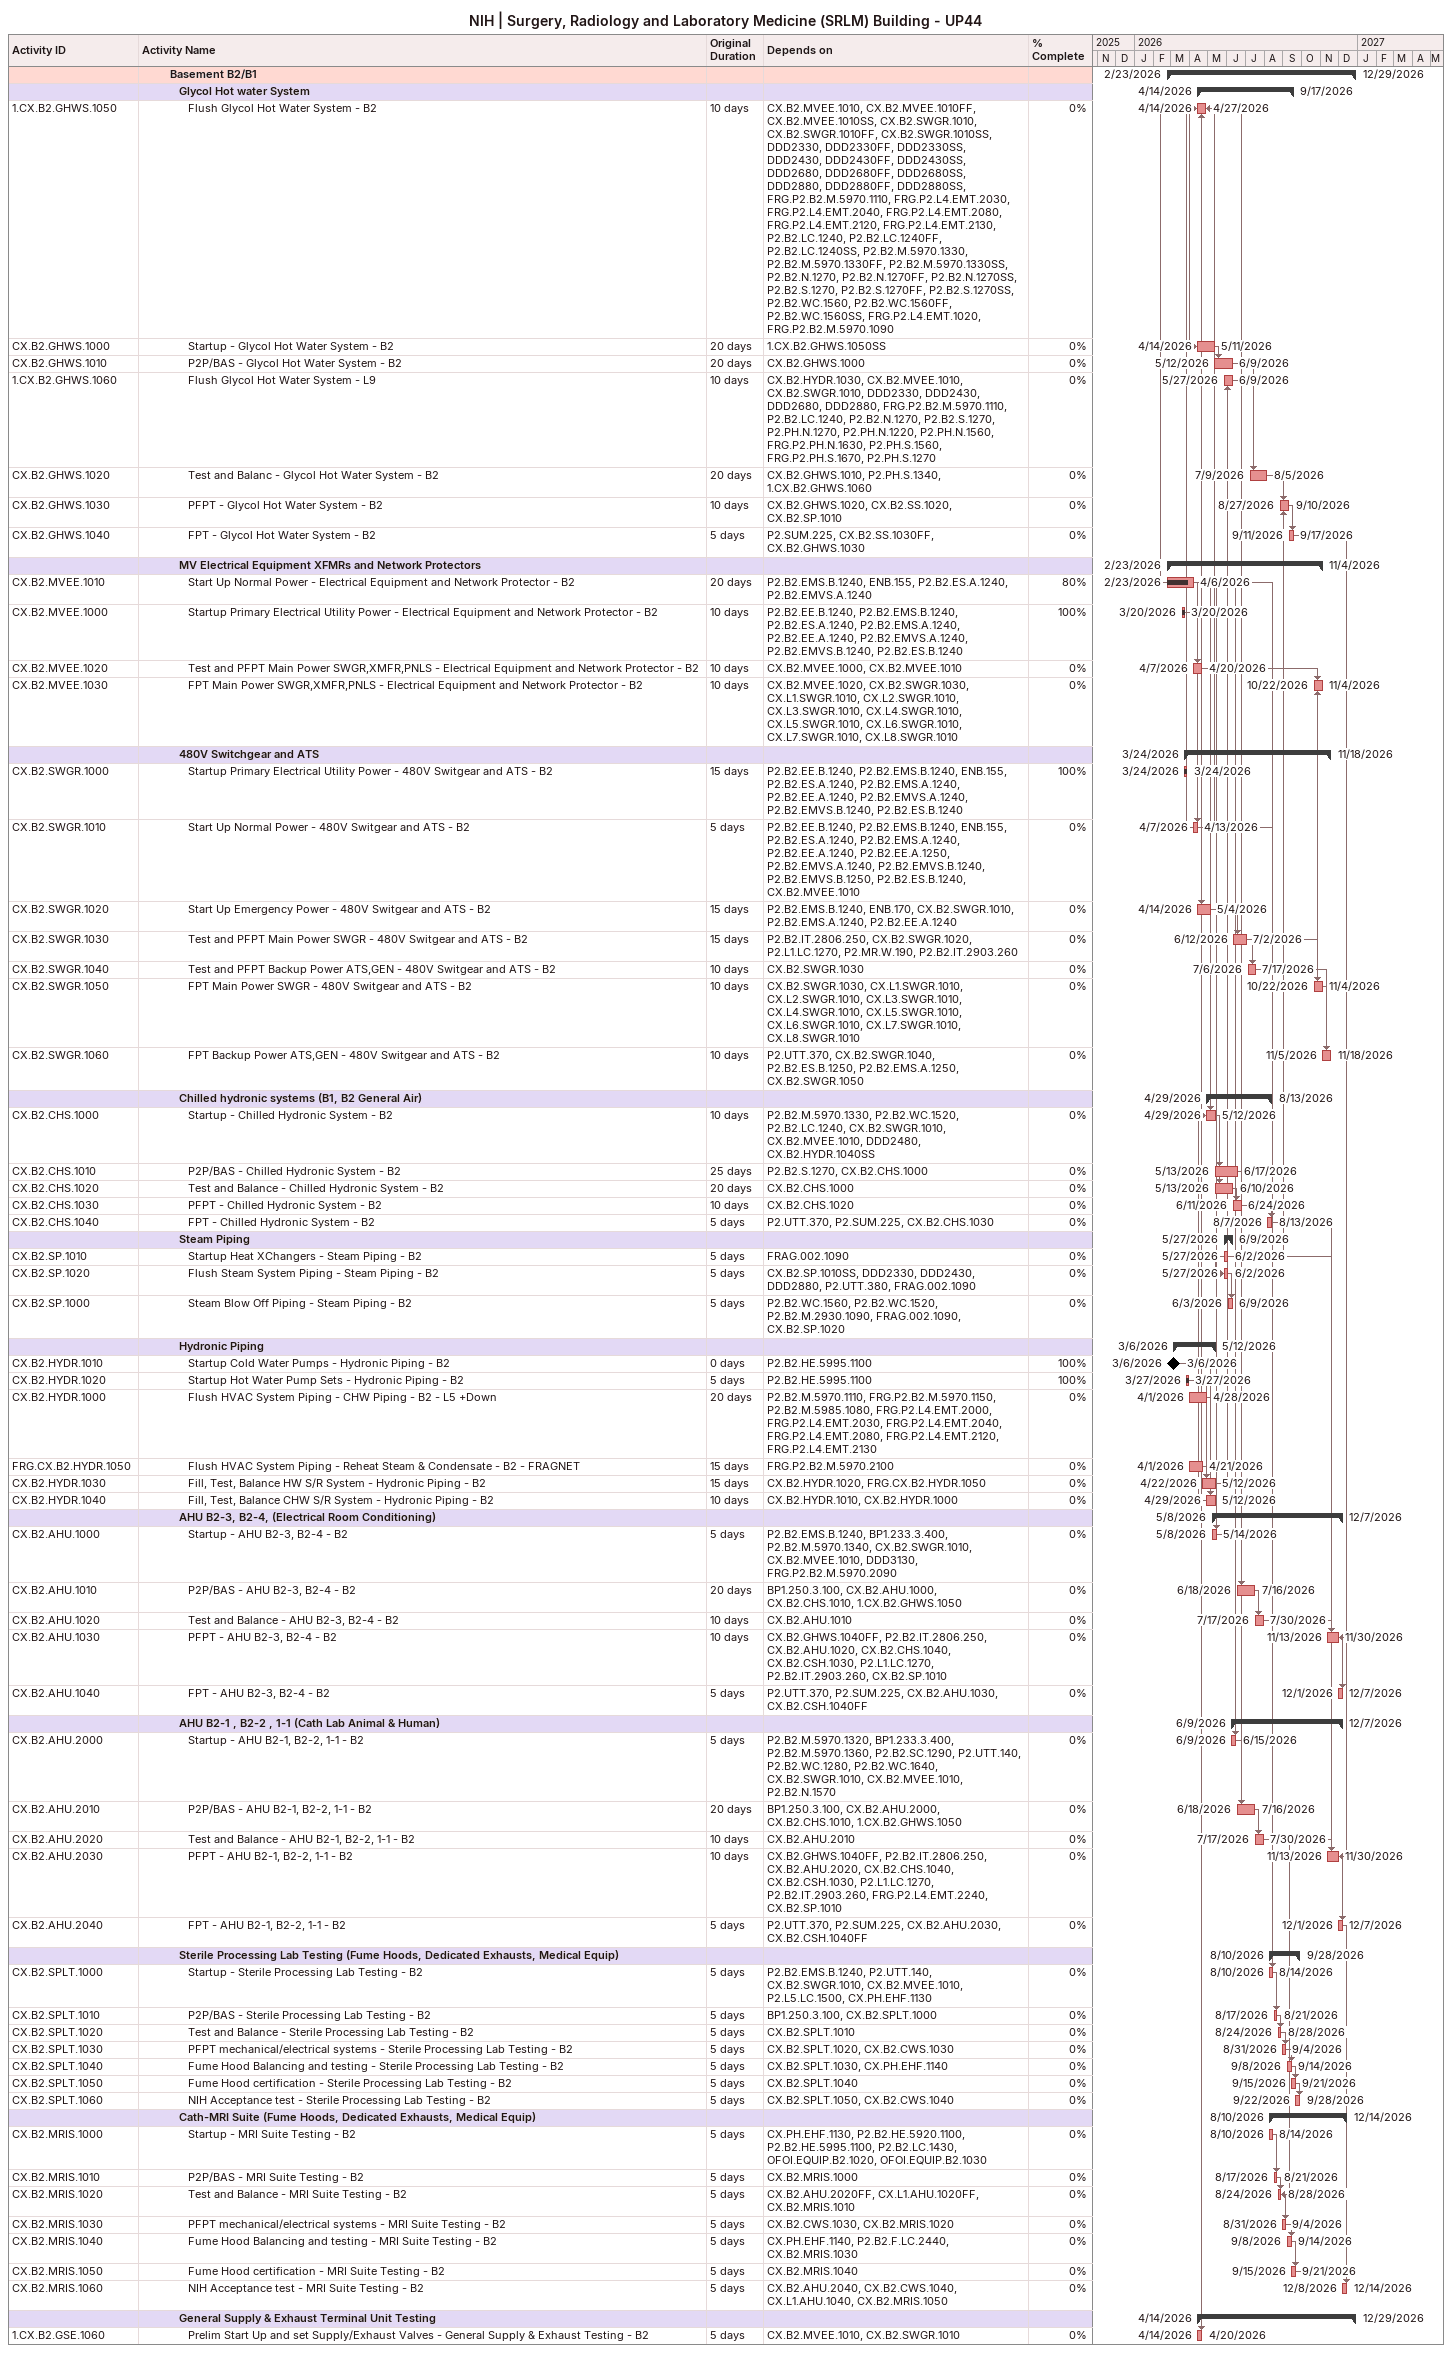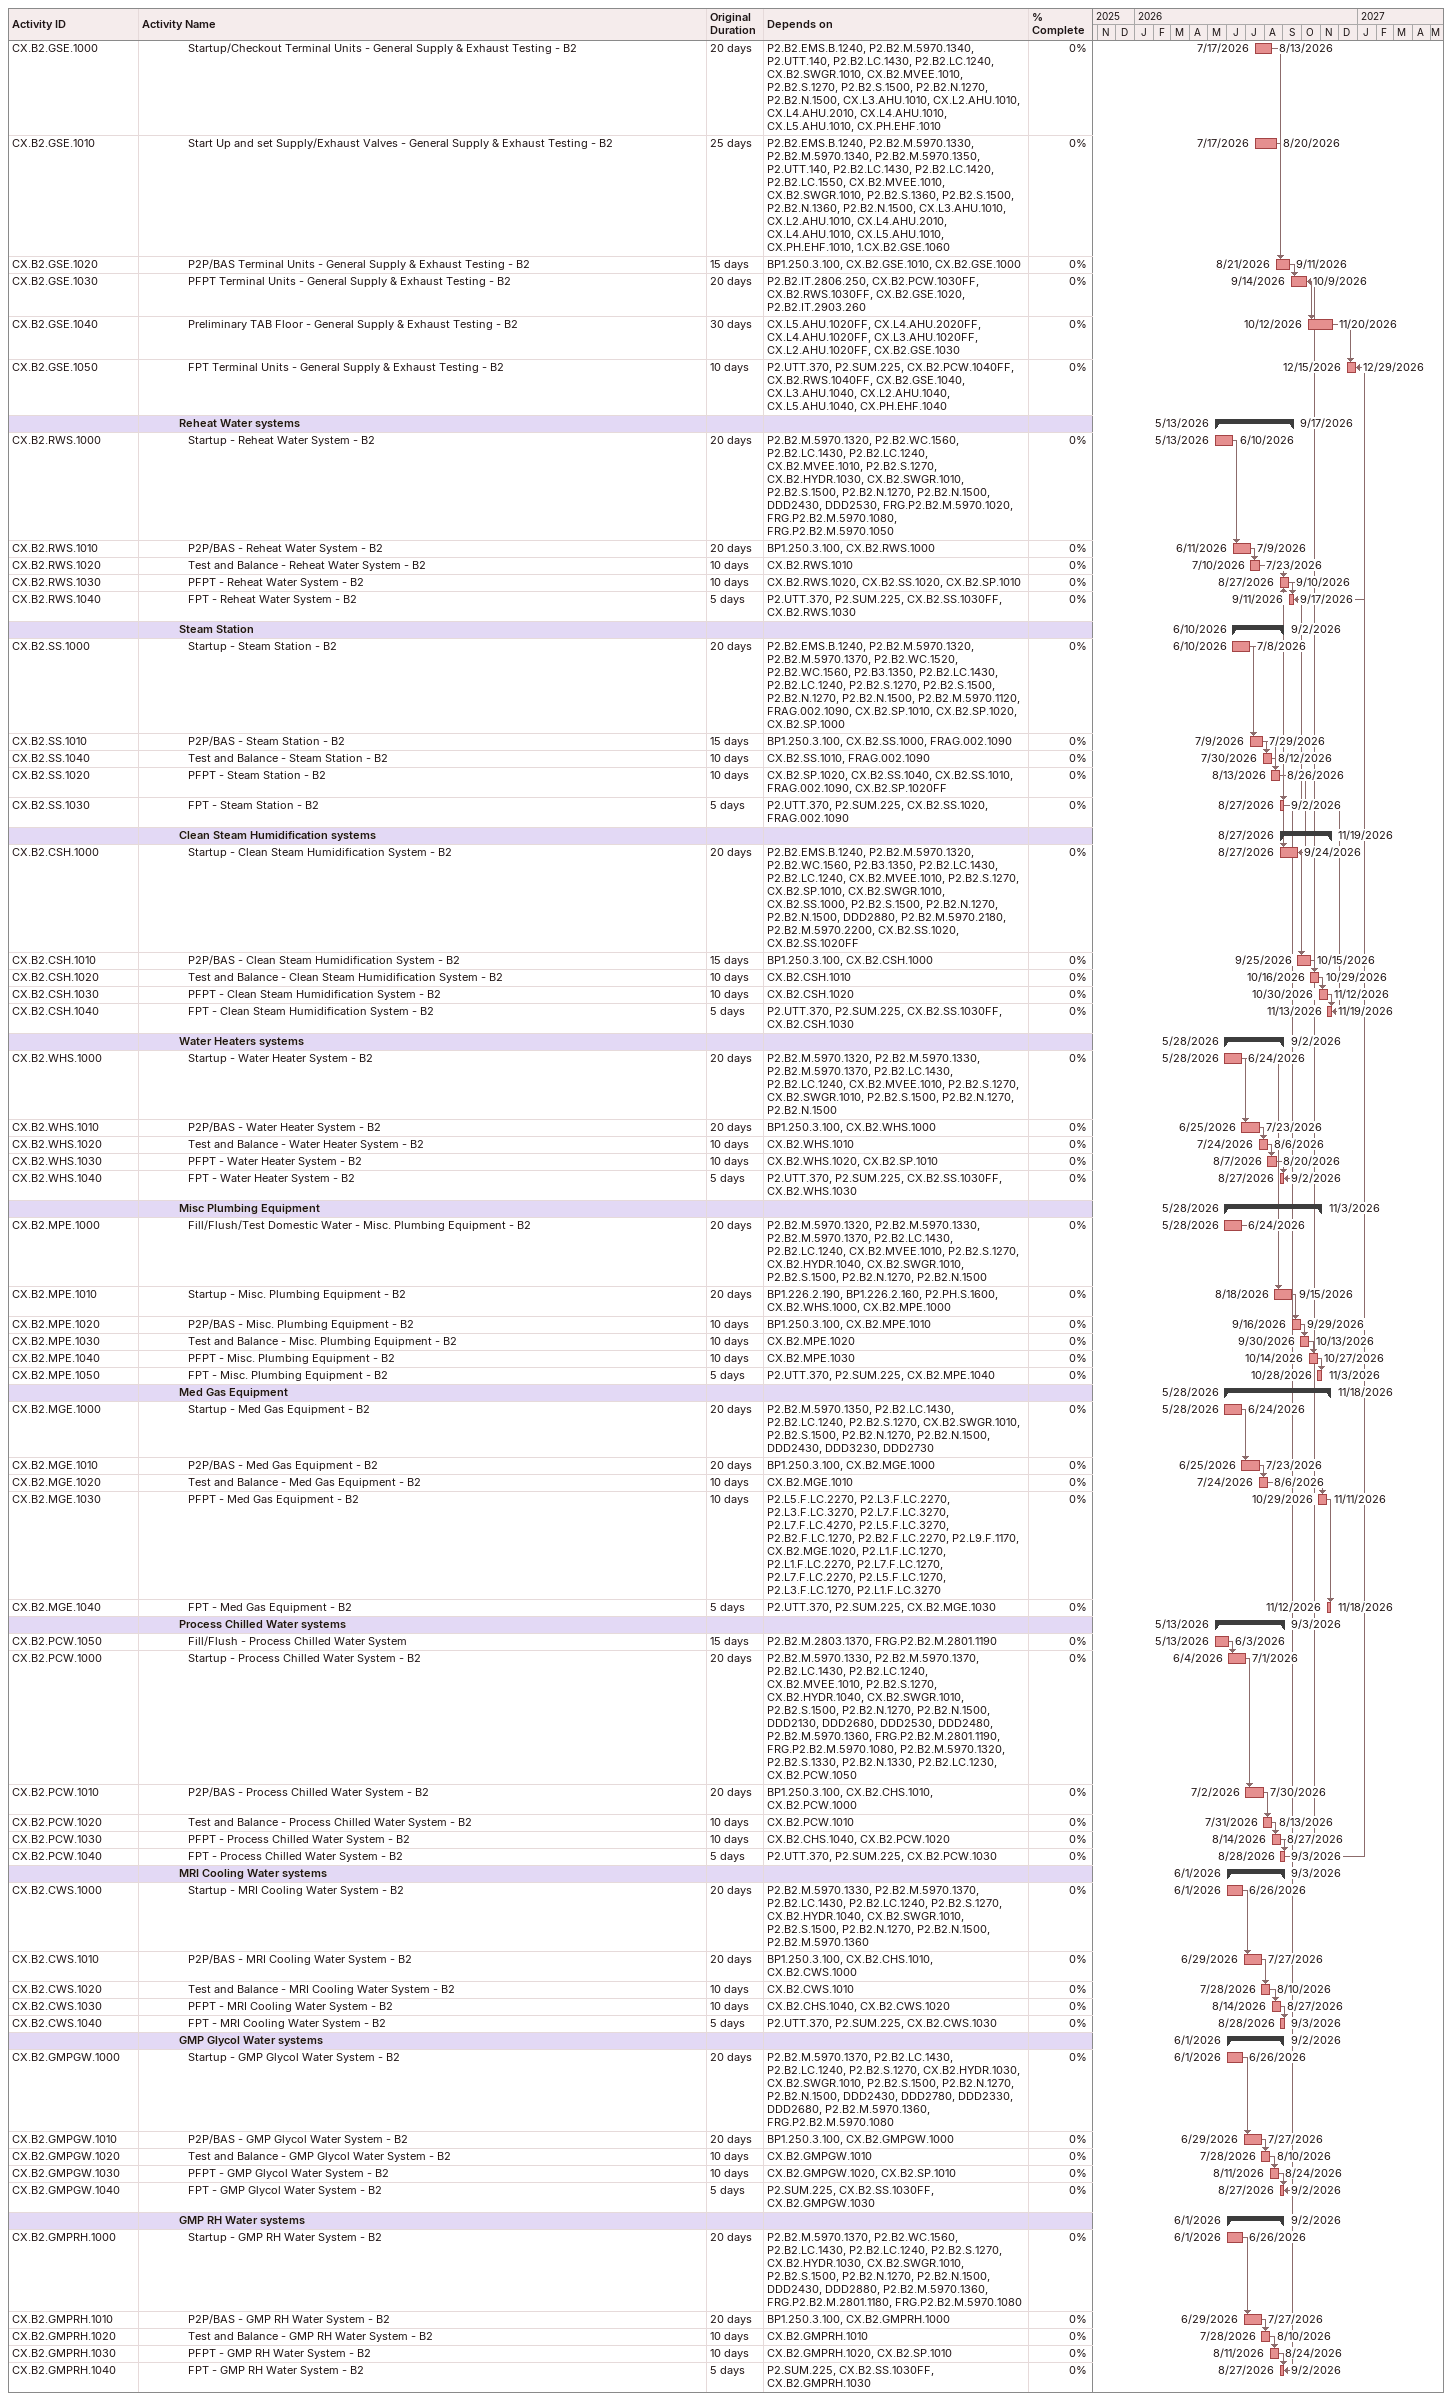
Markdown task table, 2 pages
NIH | Surgery, Radiology and Laboratory Medicine (SRLM) Building - UP44

| ID | Level | Task | Original duration | Start | Finish | Predecessors | % complete |
|---|---|---|---|---|---|---|---|
|  | 4 | **Basement B2/B1** |  | 2026-02-23 | 2026-12-29 |  |  |
|  | 5 | **Glycol Hot water System** |  | 2026-04-14 | 2026-09-17 |  |  |
| 1.CX.B2.GHWS.1050 | 6 | Flush Glycol Hot Water System - B2 | 10d | 2026-04-14 | 2026-04-27 | CX.B2.MVEE.1010, CX.B2.MVEE.1010FF, CX.B2.MVEE.1010SS, CX.B2.SWGR.1010, CX.B2.SWGR.1010FF, CX.B2.SWGR.1010SS, DDD2330, DDD2330FF, DDD2330SS, DDD2430, DDD2430FF, DDD2430SS, DDD2680, DDD2680FF, DDD2680SS, DDD2880, DDD2880FF, DDD2880SS, FRG.P2.B2.M.5970.1110, FRG.P2.L4.EMT.2030, FRG.P2.L4.EMT.2040, FRG.P2.L4.EMT.2080, FRG.P2.L4.EMT.2120, FRG.P2.L4.EMT.2130, P2.B2.LC.1240, P2.B2.LC.1240FF, P2.B2.LC.1240SS, P2.B2.M.5970.1330, P2.B2.M.5970.1330FF, P2.B2.M.5970.1330SS, P2.B2.N.1270, P2.B2.N.1270FF, P2.B2.N.1270SS, P2.B2.S.1270, P2.B2.S.1270FF, P2.B2.S.1270SS, P2.B2.WC.1560, P2.B2.WC.1560FF, P2.B2.WC.1560SS, FRG.P2.L4.EMT.1020, FRG.P2.B2.M.5970.1090 | 0 |
| CX.B2.GHWS.1000 | 6 | Startup - Glycol Hot Water System - B2 | 20d | 2026-04-14 | 2026-05-11 | 1.CX.B2.GHWS.1050SS | 0 |
| CX.B2.GHWS.1010 | 6 | P2P/BAS - Glycol Hot Water System - B2 | 20d | 2026-05-12 | 2026-06-09 | CX.B2.GHWS.1000 | 0 |
| 1.CX.B2.GHWS.1060 | 6 | Flush Glycol Hot Water System - L9 | 10d | 2026-05-27 | 2026-06-09 | CX.B2.HYDR.1030, CX.B2.MVEE.1010, CX.B2.SWGR.1010, DDD2330, DDD2430, DDD2680, DDD2880, FRG.P2.B2.M.5970.1110, P2.B2.LC.1240, P2.B2.N.1270, P2.B2.S.1270, P2.PH.N.1270, P2.PH.N.1220, P2.PH.N.1560, FRG.P2.PH.N.1630, P2.PH.S.1560, FRG.P2.PH.S.1670, P2.PH.S.1270 | 0 |
| CX.B2.GHWS.1020 | 6 | Test and Balanc - Glycol Hot Water System - B2 | 20d | 2026-07-09 | 2026-08-05 | CX.B2.GHWS.1010, P2.PH.S.1340, 1.CX.B2.GHWS.1060 | 0 |
| CX.B2.GHWS.1030 | 6 | PFPT - Glycol Hot Water System - B2 | 10d | 2026-08-27 | 2026-09-10 | CX.B2.GHWS.1020, CX.B2.SS.1020, CX.B2.SP.1010 | 0 |
| CX.B2.GHWS.1040 | 6 | FPT - Glycol Hot Water System - B2 | 5d | 2026-09-11 | 2026-09-17 | P2.SUM.225, CX.B2.SS.1030FF, CX.B2.GHWS.1030 | 0 |
|  | 5 | **MV Electrical Equipment XFMRs and Network Protectors** |  | 2026-02-23 | 2026-11-04 |  |  |
| CX.B2.MVEE.1010 | 6 | Start Up Normal Power - Electrical Equipment and Network Protector - B2 | 20d | 2026-02-23 | 2026-04-06 | P2.B2.EMS.B.1240, ENB.155, P2.B2.ES.A.1240, P2.B2.EMVS.A.1240 | 80 |
| CX.B2.MVEE.1000 | 6 | Startup Primary Electrical Utility Power - Electrical Equipment and Network Protector - B2 | 10d | 2026-03-20 | 2026-03-20 | P2.B2.EE.B.1240, P2.B2.EMS.B.1240, P2.B2.ES.A.1240, P2.B2.EMS.A.1240, P2.B2.EE.A.1240, P2.B2.EMVS.A.1240, P2.B2.EMVS.B.1240, P2.B2.ES.B.1240 | 100 |
| CX.B2.MVEE.1020 | 6 | Test and PFPT Main Power SWGR,XMFR,PNLS - Electrical Equipment and Network Protector - B2 | 10d | 2026-04-07 | 2026-04-20 | CX.B2.MVEE.1000, CX.B2.MVEE.1010 | 0 |
| CX.B2.MVEE.1030 | 6 | FPT Main Power SWGR,XMFR,PNLS - Electrical Equipment and Network Protector - B2 | 10d | 2026-10-22 | 2026-11-04 | CX.B2.MVEE.1020, CX.B2.SWGR.1030, CX.L1.SWGR.1010, CX.L2.SWGR.1010, CX.L3.SWGR.1010, CX.L4.SWGR.1010, CX.L5.SWGR.1010, CX.L6.SWGR.1010, CX.L7.SWGR.1010, CX.L8.SWGR.1010 | 0 |
|  | 5 | **480V Switchgear and ATS** |  | 2026-03-24 | 2026-11-18 |  |  |
| CX.B2.SWGR.1000 | 6 | Startup Primary Electrical Utility Power - 480V Switgear and ATS - B2 | 15d | 2026-03-24 | 2026-03-24 | P2.B2.EE.B.1240, P2.B2.EMS.B.1240, ENB.155, P2.B2.ES.A.1240, P2.B2.EMS.A.1240, P2.B2.EE.A.1240, P2.B2.EMVS.A.1240, P2.B2.EMVS.B.1240, P2.B2.ES.B.1240 | 100 |
| CX.B2.SWGR.1010 | 6 | Start Up Normal Power - 480V Switgear and ATS - B2 | 5d | 2026-04-07 | 2026-04-13 | P2.B2.EE.B.1240, P2.B2.EMS.B.1240, ENB.155, P2.B2.ES.A.1240, P2.B2.EMS.A.1240, P2.B2.EE.A.1240, P2.B2.EE.A.1250, P2.B2.EMVS.A.1240, P2.B2.EMVS.B.1240, P2.B2.EMVS.B.1250, P2.B2.ES.B.1240, CX.B2.MVEE.1010 | 0 |
| CX.B2.SWGR.1020 | 6 | Start Up Emergency Power - 480V Switgear and ATS - B2 | 15d | 2026-04-14 | 2026-05-04 | P2.B2.EMS.B.1240, ENB.170, CX.B2.SWGR.1010, P2.B2.EMS.A.1240, P2.B2.EE.A.1240 | 0 |
| CX.B2.SWGR.1030 | 6 | Test and PFPT Main Power SWGR - 480V Switgear and ATS - B2 | 15d | 2026-06-12 | 2026-07-02 | P2.B2.IT.2806.250, CX.B2.SWGR.1020, P2.L1.LC.1270, P2.MR.W.190, P2.B2.IT.2903.260 | 0 |
| CX.B2.SWGR.1040 | 6 | Test and PFPT Backup Power ATS,GEN - 480V Switgear and ATS - B2 | 10d | 2026-07-06 | 2026-07-17 | CX.B2.SWGR.1030 | 0 |
| CX.B2.SWGR.1050 | 6 | FPT Main Power SWGR - 480V Switgear and ATS - B2 | 10d | 2026-10-22 | 2026-11-04 | CX.B2.SWGR.1030, CX.L1.SWGR.1010, CX.L2.SWGR.1010, CX.L3.SWGR.1010, CX.L4.SWGR.1010, CX.L5.SWGR.1010, CX.L6.SWGR.1010, CX.L7.SWGR.1010, CX.L8.SWGR.1010 | 0 |
| CX.B2.SWGR.1060 | 6 | FPT Backup Power ATS,GEN - 480V Switgear and ATS - B2 | 10d | 2026-11-05 | 2026-11-18 | P2.UTT.370, CX.B2.SWGR.1040, P2.B2.ES.B.1250, P2.B2.EMS.A.1250, CX.B2.SWGR.1050 | 0 |
|  | 5 | **Chilled hydronic systems (B1, B2 General Air)** |  | 2026-04-29 | 2026-08-13 |  |  |
| CX.B2.CHS.1000 | 6 | Startup - Chilled Hydronic System - B2 | 10d | 2026-04-29 | 2026-05-12 | P2.B2.M.5970.1330, P2.B2.WC.1520, P2.B2.LC.1240, CX.B2.SWGR.1010, CX.B2.MVEE.1010, DDD2480, CX.B2.HYDR.1040SS | 0 |
| CX.B2.CHS.1010 | 6 | P2P/BAS - Chilled Hydronic System - B2 | 25d | 2026-05-13 | 2026-06-17 | P2.B2.S.1270, CX.B2.CHS.1000 | 0 |
| CX.B2.CHS.1020 | 6 | Test and Balance - Chilled Hydronic System - B2 | 20d | 2026-05-13 | 2026-06-10 | CX.B2.CHS.1000 | 0 |
| CX.B2.CHS.1030 | 6 | PFPT - Chilled Hydronic System - B2 | 10d | 2026-06-11 | 2026-06-24 | CX.B2.CHS.1020 | 0 |
| CX.B2.CHS.1040 | 6 | FPT - Chilled Hydronic System - B2 | 5d | 2026-08-07 | 2026-08-13 | P2.UTT.370, P2.SUM.225, CX.B2.CHS.1030 | 0 |
|  | 5 | **Steam Piping** |  | 2026-05-27 | 2026-06-09 |  |  |
| CX.B2.SP.1010 | 6 | Startup Heat XChangers - Steam Piping - B2 | 5d | 2026-05-27 | 2026-06-02 | FRAG.002.1090 | 0 |
| CX.B2.SP.1020 | 6 | Flush Steam System Piping - Steam Piping - B2 | 5d | 2026-05-27 | 2026-06-02 | CX.B2.SP.1010SS, DDD2330, DDD2430, DDD2880, P2.UTT.380, FRAG.002.1090 | 0 |
| CX.B2.SP.1000 | 6 | Steam Blow Off Piping - Steam Piping - B2 | 5d | 2026-06-03 | 2026-06-09 | P2.B2.WC.1560, P2.B2.WC.1520, P2.B2.M.2930.1090, FRAG.002.1090, CX.B2.SP.1020 | 0 |
|  | 5 | **Hydronic Piping** |  | 2026-03-06 | 2026-05-12 |  |  |
| CX.B2.HYDR.1010 | 6 | Startup Cold Water Pumps - Hydronic Piping - B2 | 0d | 2026-03-06 | 2026-03-06 | P2.B2.HE.5995.1100 | 100 |
| CX.B2.HYDR.1020 | 6 | Startup Hot Water Pump Sets - Hydronic Piping - B2 | 5d | 2026-03-27 | 2026-03-27 | P2.B2.HE.5995.1100 | 100 |
| CX.B2.HYDR.1000 | 6 | Flush HVAC System Piping - CHW Piping - B2 - L5 +Down | 20d | 2026-04-01 | 2026-04-28 | P2.B2.M.5970.1110, FRG.P2.B2.M.5970.1150, P2.B2.M.5985.1080, FRG.P2.L4.EMT.2000, FRG.P2.L4.EMT.2030, FRG.P2.L4.EMT.2040, FRG.P2.L4.EMT.2080, FRG.P2.L4.EMT.2120, FRG.P2.L4.EMT.2130 | 0 |
| FRG.CX.B2.HYDR.1050 | 6 | Flush HVAC System Piping - Reheat Steam & Condensate - B2 - FRAGNET | 15d | 2026-04-01 | 2026-04-21 | FRG.P2.B2.M.5970.2100 | 0 |
| CX.B2.HYDR.1030 | 6 | Fill, Test, Balance HW S/R System - Hydronic Piping - B2 | 15d | 2026-04-22 | 2026-05-12 | CX.B2.HYDR.1020, FRG.CX.B2.HYDR.1050 | 0 |
| CX.B2.HYDR.1040 | 6 | Fill, Test, Balance CHW S/R System - Hydronic Piping - B2 | 10d | 2026-04-29 | 2026-05-12 | CX.B2.HYDR.1010, CX.B2.HYDR.1000 | 0 |
|  | 5 | **AHU B2-3, B2-4, (Electrical Room Conditioning)** |  | 2026-05-08 | 2026-12-07 |  |  |
| CX.B2.AHU.1000 | 6 | Startup - AHU B2-3, B2-4 - B2 | 5d | 2026-05-08 | 2026-05-14 | P2.B2.EMS.B.1240, BP1.233.3.400, P2.B2.M.5970.1340, CX.B2.SWGR.1010, CX.B2.MVEE.1010, DDD3130, FRG.P2.B2.M.5970.2090 | 0 |
| CX.B2.AHU.1010 | 6 | P2P/BAS - AHU B2-3, B2-4 - B2 | 20d | 2026-06-18 | 2026-07-16 | BP1.250.3.100, CX.B2.AHU.1000, CX.B2.CHS.1010, 1.CX.B2.GHWS.1050 | 0 |
| CX.B2.AHU.1020 | 6 | Test and Balance - AHU B2-3, B2-4 - B2 | 10d | 2026-07-17 | 2026-07-30 | CX.B2.AHU.1010 | 0 |
| CX.B2.AHU.1030 | 6 | PFPT - AHU B2-3, B2-4 - B2 | 10d | 2026-11-13 | 2026-11-30 | CX.B2.GHWS.1040FF, P2.B2.IT.2806.250, CX.B2.AHU.1020, CX.B2.CHS.1040, CX.B2.CSH.1030, P2.L1.LC.1270, P2.B2.IT.2903.260, CX.B2.SP.1010 | 0 |
| CX.B2.AHU.1040 | 6 | FPT - AHU B2-3, B2-4 - B2 | 5d | 2026-12-01 | 2026-12-07 | P2.UTT.370, P2.SUM.225, CX.B2.AHU.1030, CX.B2.CSH.1040FF | 0 |
|  | 5 | **AHU B2-1 , B2-2 , 1-1 (Cath Lab Animal & Human)** |  | 2026-06-09 | 2026-12-07 |  |  |
| CX.B2.AHU.2000 | 6 | Startup - AHU B2-1, B2-2, 1-1 - B2 | 5d | 2026-06-09 | 2026-06-15 | P2.B2.M.5970.1320, BP1.233.3.400, P2.B2.M.5970.1360, P2.B2.SC.1290, P2.UTT.140, P2.B2.WC.1280, P2.B2.WC.1640, CX.B2.SWGR.1010, CX.B2.MVEE.1010, P2.B2.N.1570 | 0 |
| CX.B2.AHU.2010 | 6 | P2P/BAS - AHU B2-1, B2-2, 1-1 - B2 | 20d | 2026-06-18 | 2026-07-16 | BP1.250.3.100, CX.B2.AHU.2000, CX.B2.CHS.1010, 1.CX.B2.GHWS.1050 | 0 |
| CX.B2.AHU.2020 | 6 | Test and Balance - AHU B2-1, B2-2, 1-1 - B2 | 10d | 2026-07-17 | 2026-07-30 | CX.B2.AHU.2010 | 0 |
| CX.B2.AHU.2030 | 6 | PFPT - AHU B2-1, B2-2, 1-1 - B2 | 10d | 2026-11-13 | 2026-11-30 | CX.B2.GHWS.1040FF, P2.B2.IT.2806.250, CX.B2.AHU.2020, CX.B2.CHS.1040, CX.B2.CSH.1030, P2.L1.LC.1270, P2.B2.IT.2903.260, FRG.P2.L4.EMT.2240, CX.B2.SP.1010 | 0 |
| CX.B2.AHU.2040 | 6 | FPT - AHU B2-1, B2-2, 1-1 - B2 | 5d | 2026-12-01 | 2026-12-07 | P2.UTT.370, P2.SUM.225, CX.B2.AHU.2030, CX.B2.CSH.1040FF | 0 |
|  | 5 | **Sterile Processing Lab Testing (Fume Hoods, Dedicated Exhausts, Medical Equip)** |  | 2026-08-10 | 2026-09-28 |  |  |
| CX.B2.SPLT.1000 | 6 | Startup - Sterile Processing Lab Testing - B2 | 5d | 2026-08-10 | 2026-08-14 | P2.B2.EMS.B.1240, P2.UTT.140, CX.B2.SWGR.1010, CX.B2.MVEE.1010, P2.L5.LC.1500, CX.PH.EHF.1130 | 0 |
| CX.B2.SPLT.1010 | 6 | P2P/BAS - Sterile Processing Lab Testing - B2 | 5d | 2026-08-17 | 2026-08-21 | BP1.250.3.100, CX.B2.SPLT.1000 | 0 |
| CX.B2.SPLT.1020 | 6 | Test and Balance - Sterile Processing Lab Testing - B2 | 5d | 2026-08-24 | 2026-08-28 | CX.B2.SPLT.1010 | 0 |
| CX.B2.SPLT.1030 | 6 | PFPT mechanical/electrical systems - Sterile Processing Lab Testing - B2 | 5d | 2026-08-31 | 2026-09-04 | CX.B2.SPLT.1020, CX.B2.CWS.1030 | 0 |
| CX.B2.SPLT.1040 | 6 | Fume Hood Balancing and testing - Sterile Processing Lab Testing - B2 | 5d | 2026-09-08 | 2026-09-14 | CX.B2.SPLT.1030, CX.PH.EHF.1140 | 0 |
| CX.B2.SPLT.1050 | 6 | Fume Hood certification - Sterile Processing Lab Testing - B2 | 5d | 2026-09-15 | 2026-09-21 | CX.B2.SPLT.1040 | 0 |
| CX.B2.SPLT.1060 | 6 | NIH Acceptance test - Sterile Processing Lab Testing - B2 | 5d | 2026-09-22 | 2026-09-28 | CX.B2.SPLT.1050, CX.B2.CWS.1040 | 0 |
|  | 5 | **Cath-MRI Suite (Fume Hoods, Dedicated Exhausts, Medical Equip)** |  | 2026-08-10 | 2026-12-14 |  |  |
| CX.B2.MRIS.1000 | 6 | Startup - MRI Suite Testing - B2 | 5d | 2026-08-10 | 2026-08-14 | CX.PH.EHF.1130, P2.B2.HE.5920.1100, P2.B2.HE.5995.1100, P2.B2.LC.1430, OFOI.EQUIP.B2.1020, OFOI.EQUIP.B2.1030 | 0 |
| CX.B2.MRIS.1010 | 6 | P2P/BAS - MRI Suite Testing - B2 | 5d | 2026-08-17 | 2026-08-21 | CX.B2.MRIS.1000 | 0 |
| CX.B2.MRIS.1020 | 6 | Test and Balance - MRI Suite Testing - B2 | 5d | 2026-08-24 | 2026-08-28 | CX.B2.AHU.2020FF, CX.L1.AHU.1020FF, CX.B2.MRIS.1010 | 0 |
| CX.B2.MRIS.1030 | 6 | PFPT mechanical/electrical systems - MRI Suite Testing - B2 | 5d | 2026-08-31 | 2026-09-04 | CX.B2.CWS.1030, CX.B2.MRIS.1020 | 0 |
| CX.B2.MRIS.1040 | 6 | Fume Hood Balancing and testing - MRI Suite Testing - B2 | 5d | 2026-09-08 | 2026-09-14 | CX.PH.EHF.1140, P2.B2.F.LC.2440, CX.B2.MRIS.1030 | 0 |
| CX.B2.MRIS.1050 | 6 | Fume Hood certification - MRI Suite Testing - B2 | 5d | 2026-09-15 | 2026-09-21 | CX.B2.MRIS.1040 | 0 |
| CX.B2.MRIS.1060 | 6 | NIH Acceptance test - MRI Suite Testing - B2 | 5d | 2026-12-08 | 2026-12-14 | CX.B2.AHU.2040, CX.B2.CWS.1040, CX.L1.AHU.1040, CX.B2.MRIS.1050 | 0 |
|  | 5 | **General Supply & Exhaust Terminal Unit Testing** |  | 2026-04-14 | 2026-12-29 |  |  |
| 1.CX.B2.GSE.1060 | 6 | Prelim Start Up and set Supply/Exhaust Valves - General Supply & Exhaust Testing - B2 | 5d | 2026-04-14 | 2026-04-20 | CX.B2.MVEE.1010, CX.B2.SWGR.1010 | 0 |
| CX.B2.GSE.1000 | 6 | Startup/Checkout Terminal Units - General Supply & Exhaust Testing - B2 | 20d | 2026-07-17 | 2026-08-13 | P2.B2.EMS.B.1240, P2.B2.M.5970.1340, P2.UTT.140, P2.B2.LC.1430, P2.B2.LC.1240, CX.B2.SWGR.1010, CX.B2.MVEE.1010, P2.B2.S.1270, P2.B2.S.1500, P2.B2.N.1270, P2.B2.N.1500, CX.L3.AHU.1010, CX.L2.AHU.1010, CX.L4.AHU.2010, CX.L4.AHU.1010, CX.L5.AHU.1010, CX.PH.EHF.1010 | 0 |
| CX.B2.GSE.1010 | 6 | Start Up and set Supply/Exhaust Valves - General Supply & Exhaust Testing - B2 | 25d | 2026-07-17 | 2026-08-20 | P2.B2.EMS.B.1240, P2.B2.M.5970.1330, P2.B2.M.5970.1340, P2.B2.M.5970.1350, P2.UTT.140, P2.B2.LC.1430, P2.B2.LC.1420, P2.B2.LC.1550, CX.B2.MVEE.1010, CX.B2.SWGR.1010, P2.B2.S.1360, P2.B2.S.1500, P2.B2.N.1360, P2.B2.N.1500, CX.L3.AHU.1010, CX.L2.AHU.1010, CX.L4.AHU.2010, CX.L4.AHU.1010, CX.L5.AHU.1010, CX.PH.EHF.1010, 1.CX.B2.GSE.1060 | 0 |
| CX.B2.GSE.1020 | 6 | P2P/BAS Terminal Units - General Supply & Exhaust Testing - B2 | 15d | 2026-08-21 | 2026-09-11 | BP1.250.3.100, CX.B2.GSE.1010, CX.B2.GSE.1000 | 0 |
| CX.B2.GSE.1030 | 6 | PFPT Terminal Units - General Supply & Exhaust Testing - B2 | 20d | 2026-09-14 | 2026-10-09 | P2.B2.IT.2806.250, CX.B2.PCW.1030FF, CX.B2.RWS.1030FF, CX.B2.GSE.1020, P2.B2.IT.2903.260 | 0 |
| CX.B2.GSE.1040 | 6 | Preliminary TAB Floor - General Supply & Exhaust Testing - B2 | 30d | 2026-10-12 | 2026-11-20 | CX.L5.AHU.1020FF, CX.L4.AHU.2020FF, CX.L4.AHU.1020FF, CX.L3.AHU.1020FF, CX.L2.AHU.1020FF, CX.B2.GSE.1030 | 0 |
| CX.B2.GSE.1050 | 6 | FPT Terminal Units - General Supply & Exhaust Testing - B2 | 10d | 2026-12-15 | 2026-12-29 | P2.UTT.370, P2.SUM.225, CX.B2.PCW.1040FF, CX.B2.RWS.1040FF, CX.B2.GSE.1040, CX.L3.AHU.1040, CX.L2.AHU.1040, CX.L5.AHU.1040, CX.PH.EHF.1040 | 0 |
|  | 5 | **Reheat Water systems** |  | 2026-05-13 | 2026-09-17 |  |  |
| CX.B2.RWS.1000 | 6 | Startup - Reheat Water System - B2 | 20d | 2026-05-13 | 2026-06-10 | P2.B2.M.5970.1320, P2.B2.WC.1560, P2.B2.LC.1430, P2.B2.LC.1240, CX.B2.MVEE.1010, P2.B2.S.1270, CX.B2.HYDR.1030, CX.B2.SWGR.1010, P2.B2.S.1500, P2.B2.N.1270, P2.B2.N.1500, DDD2430, DDD2530, FRG.P2.B2.M.5970.1020, FRG.P2.B2.M.5970.1080, FRG.P2.B2.M.5970.1050 | 0 |
| CX.B2.RWS.1010 | 6 | P2P/BAS - Reheat Water System - B2 | 20d | 2026-06-11 | 2026-07-09 | BP1.250.3.100, CX.B2.RWS.1000 | 0 |
| CX.B2.RWS.1020 | 6 | Test and Balance - Reheat Water System - B2 | 10d | 2026-07-10 | 2026-07-23 | CX.B2.RWS.1010 | 0 |
| CX.B2.RWS.1030 | 6 | PFPT - Reheat Water System - B2 | 10d | 2026-08-27 | 2026-09-10 | CX.B2.RWS.1020, CX.B2.SS.1020, CX.B2.SP.1010 | 0 |
| CX.B2.RWS.1040 | 6 | FPT - Reheat Water System - B2 | 5d | 2026-09-11 | 2026-09-17 | P2.UTT.370, P2.SUM.225, CX.B2.SS.1030FF, CX.B2.RWS.1030 | 0 |
|  | 5 | **Steam Station** |  | 2026-06-10 | 2026-09-02 |  |  |
| CX.B2.SS.1000 | 6 | Startup - Steam Station - B2 | 20d | 2026-06-10 | 2026-07-08 | P2.B2.EMS.B.1240, P2.B2.M.5970.1320, P2.B2.M.5970.1370, P2.B2.WC.1520, P2.B2.WC.1560, P2.B3.1350, P2.B2.LC.1430, P2.B2.LC.1240, P2.B2.S.1270, P2.B2.S.1500, P2.B2.N.1270, P2.B2.N.1500, P2.B2.M.5970.1120, FRAG.002.1090, CX.B2.SP.1010, CX.B2.SP.1020, CX.B2.SP.1000 | 0 |
| CX.B2.SS.1010 | 6 | P2P/BAS - Steam Station - B2 | 15d | 2026-07-09 | 2026-07-29 | BP1.250.3.100, CX.B2.SS.1000, FRAG.002.1090 | 0 |
| CX.B2.SS.1040 | 6 | Test and Balance - Steam Station - B2 | 10d | 2026-07-30 | 2026-08-12 | CX.B2.SS.1010, FRAG.002.1090 | 0 |
| CX.B2.SS.1020 | 6 | PFPT - Steam Station - B2 | 10d | 2026-08-13 | 2026-08-26 | CX.B2.SP.1020, CX.B2.SS.1040, CX.B2.SS.1010, FRAG.002.1090, CX.B2.SP.1020FF | 0 |
| CX.B2.SS.1030 | 6 | FPT - Steam Station - B2 | 5d | 2026-08-27 | 2026-09-02 | P2.UTT.370, P2.SUM.225, CX.B2.SS.1020, FRAG.002.1090 | 0 |
|  | 5 | **Clean Steam Humidification systems** |  | 2026-08-27 | 2026-11-19 |  |  |
| CX.B2.CSH.1000 | 6 | Startup - Clean Steam Humidification System - B2 | 20d | 2026-08-27 | 2026-09-24 | P2.B2.EMS.B.1240, P2.B2.M.5970.1320, P2.B2.WC.1560, P2.B3.1350, P2.B2.LC.1430, P2.B2.LC.1240, CX.B2.MVEE.1010, P2.B2.S.1270, CX.B2.SP.1010, CX.B2.SWGR.1010, CX.B2.SS.1000, P2.B2.S.1500, P2.B2.N.1270, P2.B2.N.1500, DDD2880, P2.B2.M.5970.2180, P2.B2.M.5970.2200, CX.B2.SS.1020, CX.B2.SS.1020FF | 0 |
| CX.B2.CSH.1010 | 6 | P2P/BAS - Clean Steam Humidification System - B2 | 15d | 2026-09-25 | 2026-10-15 | BP1.250.3.100, CX.B2.CSH.1000 | 0 |
| CX.B2.CSH.1020 | 6 | Test and Balance - Clean Steam Humidification System - B2 | 10d | 2026-10-16 | 2026-10-29 | CX.B2.CSH.1010 | 0 |
| CX.B2.CSH.1030 | 6 | PFPT - Clean Steam Humidification System - B2 | 10d | 2026-10-30 | 2026-11-12 | CX.B2.CSH.1020 | 0 |
| CX.B2.CSH.1040 | 6 | FPT - Clean Steam Humidification System - B2 | 5d | 2026-11-13 | 2026-11-19 | P2.UTT.370, P2.SUM.225, CX.B2.SS.1030FF, CX.B2.CSH.1030 | 0 |
|  | 5 | **Water Heaters systems** |  | 2026-05-28 | 2026-09-02 |  |  |
| CX.B2.WHS.1000 | 6 | Startup - Water Heater System - B2 | 20d | 2026-05-28 | 2026-06-24 | P2.B2.M.5970.1320, P2.B2.M.5970.1330, P2.B2.M.5970.1370, P2.B2.LC.1430, P2.B2.LC.1240, CX.B2.MVEE.1010, P2.B2.S.1270, CX.B2.SWGR.1010, P2.B2.S.1500, P2.B2.N.1270, P2.B2.N.1500 | 0 |
| CX.B2.WHS.1010 | 6 | P2P/BAS - Water Heater System - B2 | 20d | 2026-06-25 | 2026-07-23 | BP1.250.3.100, CX.B2.WHS.1000 | 0 |
| CX.B2.WHS.1020 | 6 | Test and Balance - Water Heater System - B2 | 10d | 2026-07-24 | 2026-08-06 | CX.B2.WHS.1010 | 0 |
| CX.B2.WHS.1030 | 6 | PFPT - Water Heater System - B2 | 10d | 2026-08-07 | 2026-08-20 | CX.B2.WHS.1020, CX.B2.SP.1010 | 0 |
| CX.B2.WHS.1040 | 6 | FPT - Water Heater System - B2 | 5d | 2026-08-27 | 2026-09-02 | P2.UTT.370, P2.SUM.225, CX.B2.SS.1030FF, CX.B2.WHS.1030 | 0 |
|  | 5 | **Misc Plumbing Equipment** |  | 2026-05-28 | 2026-11-03 |  |  |
| CX.B2.MPE.1000 | 6 | Fill/Flush/Test Domestic Water - Misc. Plumbing Equipment - B2 | 20d | 2026-05-28 | 2026-06-24 | P2.B2.M.5970.1320, P2.B2.M.5970.1330, P2.B2.M.5970.1370, P2.B2.LC.1430, P2.B2.LC.1240, CX.B2.MVEE.1010, P2.B2.S.1270, CX.B2.HYDR.1040, CX.B2.SWGR.1010, P2.B2.S.1500, P2.B2.N.1270, P2.B2.N.1500 | 0 |
| CX.B2.MPE.1010 | 6 | Startup - Misc. Plumbing Equipment - B2 | 20d | 2026-08-18 | 2026-09-15 | BP1.226.2.190, BP1.226.2.160, P2.PH.S.1600, CX.B2.WHS.1000, CX.B2.MPE.1000 | 0 |
| CX.B2.MPE.1020 | 6 | P2P/BAS - Misc. Plumbing Equipment - B2 | 10d | 2026-09-16 | 2026-09-29 | BP1.250.3.100, CX.B2.MPE.1010 | 0 |
| CX.B2.MPE.1030 | 6 | Test and Balance - Misc. Plumbing Equipment - B2 | 10d | 2026-09-30 | 2026-10-13 | CX.B2.MPE.1020 | 0 |
| CX.B2.MPE.1040 | 6 | PFPT - Misc. Plumbing Equipment - B2 | 10d | 2026-10-14 | 2026-10-27 | CX.B2.MPE.1030 | 0 |
| CX.B2.MPE.1050 | 6 | FPT - Misc. Plumbing Equipment - B2 | 5d | 2026-10-28 | 2026-11-03 | P2.UTT.370, P2.SUM.225, CX.B2.MPE.1040 | 0 |
|  | 5 | **Med Gas Equipment** |  | 2026-05-28 | 2026-11-18 |  |  |
| CX.B2.MGE.1000 | 6 | Startup - Med Gas Equipment - B2 | 20d | 2026-05-28 | 2026-06-24 | P2.B2.M.5970.1350, P2.B2.LC.1430, P2.B2.LC.1240, P2.B2.S.1270, CX.B2.SWGR.1010, P2.B2.S.1500, P2.B2.N.1270, P2.B2.N.1500, DDD2430, DDD3230, DDD2730 | 0 |
| CX.B2.MGE.1010 | 6 | P2P/BAS - Med Gas Equipment - B2 | 20d | 2026-06-25 | 2026-07-23 | BP1.250.3.100, CX.B2.MGE.1000 | 0 |
| CX.B2.MGE.1020 | 6 | Test and Balance - Med Gas Equipment - B2 | 10d | 2026-07-24 | 2026-08-06 | CX.B2.MGE.1010 | 0 |
| CX.B2.MGE.1030 | 6 | PFPT - Med Gas Equipment - B2 | 10d | 2026-10-29 | 2026-11-11 | P2.L5.F.LC.2270, P2.L3.F.LC.2270, P2.L3.F.LC.3270, P2.L7.F.LC.3270, P2.L7.F.LC.4270, P2.L5.F.LC.3270, P2.B2.F.LC.1270, P2.B2.F.LC.2270, P2.L9.F.1170, CX.B2.MGE.1020, P2.L1.F.LC.1270, P2.L1.F.LC.2270, P2.L7.F.LC.1270, P2.L7.F.LC.2270, P2.L5.F.LC.1270, P2.L3.F.LC.1270, P2.L1.F.LC.3270 | 0 |
| CX.B2.MGE.1040 | 6 | FPT - Med Gas Equipment - B2 | 5d | 2026-11-12 | 2026-11-18 | P2.UTT.370, P2.SUM.225, CX.B2.MGE.1030 | 0 |
|  | 5 | **Process Chilled Water systems** |  | 2026-05-13 | 2026-09-03 |  |  |
| CX.B2.PCW.1050 | 6 | Fill/Flush - Process Chilled Water System | 15d | 2026-05-13 | 2026-06-03 | P2.B2.M.2803.1370, FRG.P2.B2.M.2801.1190 | 0 |
| CX.B2.PCW.1000 | 6 | Startup - Process Chilled Water System - B2 | 20d | 2026-06-04 | 2026-07-01 | P2.B2.M.5970.1330, P2.B2.M.5970.1370, P2.B2.LC.1430, P2.B2.LC.1240, CX.B2.MVEE.1010, P2.B2.S.1270, CX.B2.HYDR.1040, CX.B2.SWGR.1010, P2.B2.S.1500, P2.B2.N.1270, P2.B2.N.1500, DDD2130, DDD2680, DDD2530, DDD2480, P2.B2.M.5970.1360, FRG.P2.B2.M.2801.1190, FRG.P2.B2.M.5970.1080, P2.B2.M.5970.1320, P2.B2.S.1330, P2.B2.N.1330, P2.B2.LC.1230, CX.B2.PCW.1050 | 0 |
| CX.B2.PCW.1010 | 6 | P2P/BAS - Process Chilled Water System - B2 | 20d | 2026-07-02 | 2026-07-30 | BP1.250.3.100, CX.B2.CHS.1010, CX.B2.PCW.1000 | 0 |
| CX.B2.PCW.1020 | 6 | Test and Balance - Process Chilled Water System - B2 | 10d | 2026-07-31 | 2026-08-13 | CX.B2.PCW.1010 | 0 |
| CX.B2.PCW.1030 | 6 | PFPT - Process Chilled Water System - B2 | 10d | 2026-08-14 | 2026-08-27 | CX.B2.CHS.1040, CX.B2.PCW.1020 | 0 |
| CX.B2.PCW.1040 | 6 | FPT - Process Chilled Water System - B2 | 5d | 2026-08-28 | 2026-09-03 | P2.UTT.370, P2.SUM.225, CX.B2.PCW.1030 | 0 |
|  | 5 | **MRI Cooling Water systems** |  | 2026-06-01 | 2026-09-03 |  |  |
| CX.B2.CWS.1000 | 6 | Startup - MRI Cooling Water System - B2 | 20d | 2026-06-01 | 2026-06-26 | P2.B2.M.5970.1330, P2.B2.M.5970.1370, P2.B2.LC.1430, P2.B2.LC.1240, P2.B2.S.1270, CX.B2.HYDR.1040, CX.B2.SWGR.1010, P2.B2.S.1500, P2.B2.N.1270, P2.B2.N.1500, P2.B2.M.5970.1360 | 0 |
| CX.B2.CWS.1010 | 6 | P2P/BAS - MRI Cooling Water System - B2 | 20d | 2026-06-29 | 2026-07-27 | BP1.250.3.100, CX.B2.CHS.1010, CX.B2.CWS.1000 | 0 |
| CX.B2.CWS.1020 | 6 | Test and Balance - MRI Cooling Water System - B2 | 10d | 2026-07-28 | 2026-08-10 | CX.B2.CWS.1010 | 0 |
| CX.B2.CWS.1030 | 6 | PFPT - MRI Cooling Water System - B2 | 10d | 2026-08-14 | 2026-08-27 | CX.B2.CHS.1040, CX.B2.CWS.1020 | 0 |
| CX.B2.CWS.1040 | 6 | FPT - MRI Cooling Water System - B2 | 5d | 2026-08-28 | 2026-09-03 | P2.UTT.370, P2.SUM.225, CX.B2.CWS.1030 | 0 |
|  | 5 | **GMP Glycol Water systems** |  | 2026-06-01 | 2026-09-02 |  |  |
| CX.B2.GMPGW.1000 | 6 | Startup - GMP Glycol Water System - B2 | 20d | 2026-06-01 | 2026-06-26 | P2.B2.M.5970.1370, P2.B2.LC.1430, P2.B2.LC.1240, P2.B2.S.1270, CX.B2.HYDR.1030, CX.B2.SWGR.1010, P2.B2.S.1500, P2.B2.N.1270, P2.B2.N.1500, DDD2430, DDD2780, DDD2330, DDD2680, P2.B2.M.5970.1360, FRG.P2.B2.M.5970.1080 | 0 |
| CX.B2.GMPGW.1010 | 6 | P2P/BAS - GMP Glycol Water System - B2 | 20d | 2026-06-29 | 2026-07-27 | BP1.250.3.100, CX.B2.GMPGW.1000 | 0 |
| CX.B2.GMPGW.1020 | 6 | Test and Balance - GMP Glycol Water System - B2 | 10d | 2026-07-28 | 2026-08-10 | CX.B2.GMPGW.1010 | 0 |
| CX.B2.GMPGW.1030 | 6 | PFPT - GMP Glycol Water System - B2 | 10d | 2026-08-11 | 2026-08-24 | CX.B2.GMPGW.1020, CX.B2.SP.1010 | 0 |
| CX.B2.GMPGW.1040 | 6 | FPT - GMP Glycol Water System - B2 | 5d | 2026-08-27 | 2026-09-02 | P2.SUM.225, CX.B2.SS.1030FF, CX.B2.GMPGW.1030 | 0 |
|  | 5 | **GMP RH Water systems** |  | 2026-06-01 | 2026-09-02 |  |  |
| CX.B2.GMPRH.1000 | 6 | Startup - GMP RH Water System - B2 | 20d | 2026-06-01 | 2026-06-26 | P2.B2.M.5970.1370, P2.B2.WC.1560, P2.B2.LC.1430, P2.B2.LC.1240, P2.B2.S.1270, CX.B2.HYDR.1030, CX.B2.SWGR.1010, P2.B2.S.1500, P2.B2.N.1270, P2.B2.N.1500, DDD2430, DDD2880, P2.B2.M.5970.1360, FRG.P2.B2.M.2801.1180, FRG.P2.B2.M.5970.1080 | 0 |
| CX.B2.GMPRH.1010 | 6 | P2P/BAS - GMP RH Water System - B2 | 20d | 2026-06-29 | 2026-07-27 | BP1.250.3.100, CX.B2.GMPRH.1000 | 0 |
| CX.B2.GMPRH.1020 | 6 | Test and Balance - GMP RH Water System - B2 | 10d | 2026-07-28 | 2026-08-10 | CX.B2.GMPRH.1010 | 0 |
| CX.B2.GMPRH.1030 | 6 | PFPT - GMP RH Water System - B2 | 10d | 2026-08-11 | 2026-08-24 | CX.B2.GMPRH.1020, CX.B2.SP.1010 | 0 |
| CX.B2.GMPRH.1040 | 6 | FPT - GMP RH Water System - B2 | 5d | 2026-08-27 | 2026-09-02 | P2.SUM.225, CX.B2.SS.1030FF, CX.B2.GMPRH.1030 | 0 |
